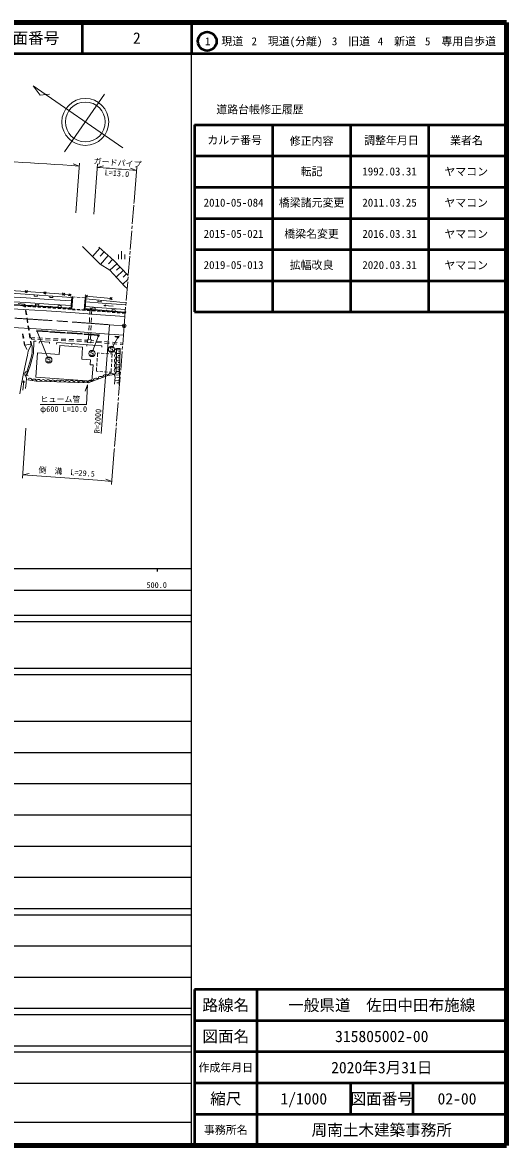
# Model space of a CAD drawing. Units: millimetres at full size, sheet at 1:1000; details may follow other scales. Extents: x 40000 to 680000, y 20000 to 380000.
# Drawn here: x 524817 to 680000, y 20000 to 380000 of the extents above; entities that cross this region are included whole.
import ezdxf
from ezdxf.enums import TextEntityAlignment as Align

# ---------------------------------------------------------------- set-up
doc = ezdxf.new("R2010")
doc.units = ezdxf.units.MM
doc.header["$LTSCALE"] = 1000
doc.header["$PDMODE"] = 32
doc.header["$PDSIZE"] = 500
doc.linetypes.add('CHAIN', pattern=[18.5, 12, -1.5, 3.5, -1.5])
for name, color, linetype, lineweight in [('M-BGD', 7, 'Continuous', 13), ('M-BMK', 2, 'Continuous', 13), ('M-BMK-SRVR', 3, 'Continuous', 13), ('M-STR-HTXT', 7, 'Continuous', 13), ('M-STR-STR1', 1, 'Continuous', 13), ('M-STR-STRC', 7, 'Continuous', 13), ('M-TTL', 2, 'Continuous', 140), ('M-TTL-BAND', 7, 'Continuous', 25), ('M-TTL-FRAM', 2, 'Continuous', 50), ('M-TTL-LINE', 7, 'Continuous', 50)]:
    doc.layers.add(name, color=color, linetype=linetype, lineweight=lineweight)
doc.layers.add('M-TTL-TXT', color=7, linetype='Continuous')
doc.styles.add('ＭＳ ゴシック', font='')
doc.styles.get('ＭＳ ゴシック').set_extended_font_data('MS Gothic')

msp = doc.modelspace()

# ---------------------------------------------------------------- linework, layer by layer
at = {"layer": 'M-BGD'}
for p, q in [((549646, 307639), (547256, 304978)), ((550976, 306444), (549781, 305114)), ((556594, 306657), (556594, 304157)), ((552307, 305249), (549803, 302461)), ((553701, 303997), (552449, 302603)), ((555028, 302675), (552863, 300582)), ((555594, 305657), (555594, 304157)), ((557594, 305657), (557594, 304157)), ((557121, 300510), (554894, 298356)), ((556075, 301593), (554992, 300546)), ((558199, 299396), (557085, 298319)), ((558610, 297639), (556983, 296066)), ((526421, 294076), (525666, 293420)), ((525716, 294126), (526371, 293371)), ((528594, 292718), (528559, 292219)), ((528559, 292219), (529557, 292149)), ((529557, 292149), (529591, 292648)), ((532403, 293655), (531648, 293000)), ((531698, 293705), (532354, 292950)), ((533582, 292369), (533547, 291871)), ((533547, 291871), (534544, 291801)), ((534544, 291801), (534579, 292300)), ((538406, 293209), (537610, 292604)), ((537706, 293305), (538311, 292509)), ((540390, 292939), (539594, 292334)), ((539689, 293034), (540294, 292238)), ((541696, 291963), (540915, 292022)), ((543291, 291844), (542294, 291918)), ((544887, 291724), (543890, 291799)), ((544867, 291938), (545639, 292573)), ((545570, 291869), (544935, 292641)), ((553213, 291484), (545253, 292255)), ((552827, 291166), (553599, 291801)), ((553531, 291098), (552895, 291870)), ((525464, 289705), (523411, 289870)), ((525830, 288988), (524942, 289040)), ((525827, 289359), (525007, 289399)), ((525627, 288698), (525464, 289705)), ((525775, 288722), (525612, 289729)), ((525940, 288982), (525830, 288988)), ((527537, 288885), (526539, 288945)), ((529134, 288789), (528136, 288849)), ((529039, 289696), (529009, 289197)), ((530038, 289636), (529039, 289696)), ((530732, 288692), (529733, 288753)), ((530008, 289137), (530038, 289636)), ((532329, 288596), (531330, 288656)), ((533138, 288547), (532928, 288560)), ((533925, 288492), (533138, 288547)), ((535521, 288381), (534524, 288450)), ((537118, 288270), (536120, 288339)), ((536281, 289230), (536246, 288732)), ((537278, 289161), (536281, 289230)), ((537244, 288662), (537278, 289161)), ((538714, 288159), (537716, 288228)), ((540291, 288049), (539312, 288117)), ((540292, 288030), (540291, 288049)), ((540601, 288123), (541599, 288054)), ((542197, 288013), (543195, 287944)), ((546478, 288366), (546381, 286396)), ((547077, 288336), (546478, 288366)), ((547077, 288336), (546980, 286355)), ((547123, 288482), (547083, 287984)), ((548120, 288402), (547123, 288482)), ((548080, 287904), (548120, 288402)), ((549067, 291004), (549020, 290506)), ((549020, 290506), (550016, 290413)), ((550016, 290413), (550063, 290910)), ((550924, 289289), (551394, 289471)), ((553911, 289006), (550924, 289289)), ((551351, 289023), (550924, 289289)), ((551394, 289471), (551351, 289023)), ((526026, 286230), (525787, 287711)), ((526174, 286254), (525935, 287735)), ((526425, 283762), (526186, 285243)), ((526573, 283786), (526334, 285267)), ((541827, 287875), (540829, 287934)), ((543425, 287783), (542426, 287841)), ((543793, 287903), (544607, 287847)), ((544881, 287698), (544024, 287748)), ((544910, 287756), (544881, 287698)), ((544986, 287750), (544910, 287756)), ((546581, 287623), (545584, 287703)), ((546332, 285397), (546259, 283899)), ((546931, 285356), (546857, 283858)), ((548176, 287495), (547179, 287575)), ((549770, 287367), (548774, 287447)), ((551366, 287242), (550369, 287320)), ((552961, 287118), (551964, 287196)), ((553546, 287976), (553507, 287477)), ((554543, 287898), (553546, 287976)), ((554556, 286994), (553559, 287072)), ((554504, 287400), (554543, 287898)), ((556151, 286870), (555154, 286948)), ((557746, 286746), (556749, 286824)), ((526825, 281294), (526585, 282775)), ((526973, 281318), (526733, 282799)), ((533031, 280804), (529371, 281044)), ((533044, 281004), (533031, 280804)), ((546210, 282900), (546136, 281402)), ((546808, 282859), (546735, 281361)), ((525062, 278725), (524823, 280206)), ((525210, 278749), (524971, 280230)), ((525424, 276489), (525222, 277738)), ((525572, 276513), (525370, 277762)), ((527224, 278826), (526984, 280307)), ((527372, 278850), (527132, 280331)), ((527546, 276832), (527384, 277839)), ((527694, 276856), (527532, 277863)), ((527740, 278462), (527763, 278961)), ((527740, 278462), (528716, 278416)), ((527763, 278961), (528750, 278915)), ((529715, 278370), (531213, 278300)), ((529749, 278869), (531247, 278799)), ((532212, 278253), (533711, 278184)), ((532246, 278752), (533745, 278683)), ((533530, 277539), (533495, 277041)), ((538500, 280443), (533626, 280763)), ((534710, 278137), (536208, 278067)), ((534744, 278636), (536242, 278566)), ((535802, 277398), (535767, 276899)), ((535802, 277398), (550302, 276375)), ((537207, 278021), (538705, 277951)), ((537241, 278520), (538739, 278450)), ((538513, 280642), (538500, 280443)), ((543963, 280059), (539093, 280400)), ((539704, 277904), (541203, 277835)), ((539738, 278403), (541237, 278334)), ((542201, 277788), (543700, 277718)), ((542235, 278287), (543734, 278217)), ((543977, 280258), (543963, 280059)), ((549442, 279662), (544570, 280019)), ((544699, 277672), (545675, 277626)), ((544733, 278171), (545720, 278125)), ((546087, 280403), (545990, 278434)), ((546686, 280362), (546588, 278380)), ((546756, 277535), (547617, 277465)), ((546800, 278033), (547659, 277963)), ((548614, 277385), (550109, 277265)), ((548656, 277883), (550151, 277763)), ((549456, 279862), (549442, 279662)), ((551148, 277683), (552643, 277563)), ((553640, 277483), (555135, 277362)), ((555754, 279171), (554542, 279266)), ((555770, 279370), (555754, 279171)), ((556132, 277282), (556990, 277213)), ((527546, 276832), (525572, 276513)), ((525572, 276513), (526208, 275134)), ((536753, 276455), (536532, 273535)), ((536753, 276455), (544091, 275900)), ((540635, 277057), (540600, 276558)), ((544091, 275900), (543804, 272105)), ((545468, 276716), (545433, 276217)), ((548824, 272870), (548904, 274062)), ((548904, 274062), (549507, 274021)), ((550006, 273987), (551003, 273920)), ((550302, 276375), (550266, 275877)), ((550302, 276375), (550266, 275877)), ((551106, 277185), (552601, 277065)), ((551502, 273886), (552500, 273819)), ((552999, 273785), (553601, 273744)), ((553601, 273744), (553521, 272552)), ((553598, 276984), (555093, 276864)), ((556121, 273863), (554958, 273895)), ((556153, 275034), (554982, 275066)), ((556137, 274449), (555552, 274465)), ((555845, 263786), (556167, 275534)), ((556090, 276784), (556951, 276715)), ((543804, 272105), (546681, 271887)), ((546681, 271887), (546560, 270283)), ((546560, 270283), (547458, 270215)), ((547458, 270215), (547065, 265025)), ((548621, 269876), (548689, 270874)), ((548722, 271373), (548790, 272371)), ((553386, 270556), (553318, 269559)), ((553487, 272053), (553420, 271055)), ((556026, 270395), (554884, 270426)), ((556057, 271544), (554908, 271575)), ((556089, 272700), (554933, 272732)), ((556042, 270970), (555467, 270985)), ((556073, 272122), (555495, 272138)), ((556105, 273282), (555523, 273298)), ((526217, 266928), (526686, 266756)), ((548507, 268185), (548587, 269378)), ((549109, 268145), (548507, 268185)), ((550606, 268043), (549608, 268111)), ((552103, 267942), (551105, 268010)), ((553204, 267868), (552601, 267908)), ((553285, 269060), (553204, 267868)), ((554168, 267104), (554503, 266288)), ((555932, 266992), (554195, 267039)), ((555963, 268119), (554836, 268150)), ((555994, 269254), (554860, 269285)), ((555948, 267555), (555384, 267571)), ((555979, 268686), (555412, 268702)), ((556010, 269824), (555439, 269840)), ((524910, 262165), (525267, 265144)), ((524990, 264724), (525267, 265144)), ((525437, 264670), (524990, 264724)), ((525267, 265144), (525437, 264670)), ((529133, 266296), (547065, 265025)), ((554503, 266288), (554273, 264069)), ((555885, 265254), (554400, 265295)), ((555909, 266123), (555040, 266147)), ((555864, 264512), (555122, 264532)), ((555926, 263785), (555845, 263786))]:
    msp.add_line(p, q, dxfattribs=at)
for points in [[(544052, 308159), (549771, 302481), (552837, 300610), (557560, 295433), (558382, 294758)], [(558708, 298870), (554071, 303664), (549274, 307973)], [(540511, 290740), (533313, 291241), (525990, 291683), (518376, 292130), (513468, 292424), (503934, 292956), (495926, 293381), (489124, 293689), (483556, 293921), (473740, 294279), (461692, 294898), (455130, 297371), (445627, 301053), (435718, 304645)], [(540390, 289245), (533215, 289744), (525901, 290186), (518288, 290633), (513382, 290926), (503852, 291458), (495853, 291883), (489059, 292190), (483498, 292422), (473674, 292780), (461382, 293412), (454376, 296052), (445190, 299613), (434390, 302023)], [(493452, 294416), (498563, 294137), (505209, 293770), (513152, 293298), (513210, 293719), (524162, 293028), (539011, 291990), (540590, 291724)], [(514068, 294498), (526044, 293748), (538008, 292907), (539992, 292636)], [(540601, 288123), (540915, 292022), (540616, 292046)], [(544607, 287847), (544887, 291724), (545186, 291702)], [(540326, 288448), (533163, 288946), (525853, 289388), (518240, 289834), (513337, 290127)], [(557778, 287145), (550233, 287732), (544930, 288156)], [(557841, 287943), (550296, 288529), (544988, 288954)], [(557960, 289438), (550414, 290025), (545096, 290450)], [(545162, 291372), (553967, 290543), (558015, 290129)], [(533044, 281004), (529384, 281243), (529371, 281044)], [(538513, 280642), (533639, 280963), (533626, 280763)], [(526217, 266928), (527319, 269935), (527975, 272261), (528311, 273924), (528495, 277885), (529259, 277823)], [(530213, 277147), (530274, 277766), (533530, 277539)], [(543977, 280258), (539107, 280599), (539093, 280400)], [(549456, 279862), (544585, 280218), (544570, 280019)], [(555770, 279370), (554557, 279466), (554542, 279266)], [(523975, 260958), (524334, 263020), (524995, 266906), (525537, 269557), (526113, 271990), (526416, 273372), (526639, 274616), (527708, 276894)], [(527670, 276741), (527912, 276234), (527898, 274243), (527802, 273608), (527459, 272185), (526313, 268318)], [(529133, 266296), (529685, 274085), (536532, 273535)], [(556167, 275534), (554991, 275484), (554826, 267687), (554168, 267104), (552150, 266814), (545873, 264477)], [(526461, 268154), (525848, 266600), (526132, 266013)], [(526132, 266013), (526048, 264456), (525833, 262617)], [(545873, 264477), (529244, 264990), (526493, 265473)]]:
    msp.add_lwpolyline(points, dxfattribs=at)
msp.add_lwpolyline([(545749, 278455), (546829, 278359), (546733, 277278), (545653, 277375)], close=True, dxfattribs=at)
for centre, radius, start, end in [((555148, 273140), 807, 103.63743, 253.93916), ((555181, 274700), 807, 103.63743, 253.93916), ((555082, 270022), 807, 103.63743, 253.93916), ((555115, 271581), 807, 103.63743, 253.93916), ((526416, 267273), 881, 87.07661, 229.85343), ((549895, 265672), 884, 39.16908, 181.67714), ((551464, 266256), 884, 39.16908, 181.67714), ((553239, 266398), 1166, 37.21472, 159.10538), ((555049, 268463), 807, 103.63743, 253.93916), ((527163, 265248), 706, 358.6895, 161.39402), ((528538, 265006), 706, 358.6895, 161.39402), ((529994, 264790), 777, 11.37457, 165.09166), ((531506, 264744), 777, 11.37457, 165.09166), ((533018, 264697), 777, 11.37457, 165.09166), ((534529, 264650), 777, 11.37457, 165.09166), ((536041, 264604), 777, 11.37457, 165.09166), ((537553, 264557), 777, 11.37457, 165.09166), ((539064, 264510), 777, 11.37457, 165.09166), ((540576, 264464), 777, 11.37457, 165.09166), ((542088, 264417), 777, 11.37457, 165.09166), ((543600, 264371), 777, 11.37457, 165.09166), ((545111, 264324), 777, 11.37457, 165.09166), ((546756, 264503), 884, 39.16908, 181.67714), ((548326, 265087), 884, 39.16908, 181.67714)]:
    msp.add_arc(centre, radius, start, end, dxfattribs=at)
at = {"layer": 'M-BMK'}
for p, q in [((560021, 315428), (560495, 321409)), ((560542, 322008), (560590, 322606)), ((559372, 307254), (559847, 313235)), ((559894, 313833), (559973, 314830)), ((559246, 305659), (559325, 306656)), ((558724, 299080), (559199, 305061)), ((558076, 290905), (558550, 296886)), ((558598, 297485), (558677, 298481)), ((557428, 282731), (557902, 288712)), ((557950, 289310), (558029, 290307)), ((557428, 282731), (556954, 276750)), ((556780, 274557), (556305, 268575)), ((556906, 276152), (556827, 275155)), ((556258, 267977), (556179, 266980)), ((556131, 266382), (555657, 260401)), ((555610, 259803), (555531, 258806)), ((555483, 258208), (555009, 252227)), ((554835, 250034), (554361, 244052)), ((554962, 251628), (554883, 250632)), ((554313, 243454), (554266, 242856))]:
    msp.add_line(p, q, dxfattribs=at)
at = {"layer": 'M-BMK', "linetype": 'CHAIN'}
msp.add_lwpolyline([(557428, 282730), (554085, 282993), (552752, 283097)], dxfattribs=at)
msp.add_arc((399098, -1710992), 2000000, 85.59379, 89.36929, dxfattribs=at)
at = {"layer": 'M-BMK-SRVR'}
msp.add_line((538342, 338508), (551125, 357027), dxfattribs=at)
msp.add_lwpolyline([(557000, 339798), (528196, 359680), (530539, 356658), (533466, 357051)], dxfattribs=at)
for centre, radius in [((544966, 348104), 7526), ((544966, 348104), 6368), ((557428, 282731), 600)]:
    msp.add_circle(centre, radius, dxfattribs=at)
msp.add_point((557428, 282731), dxfattribs=at)
at = {"layer": 'M-STR-HTXT'}
for p, q in [((541966, 318986), (543090, 334947)), ((543019, 333949), (541066, 334688)), ((547660, 318578), (548828, 334535)), ((548755, 333538), (550794, 333990)), ((556594, 332949), (561380, 332574)), ((561380, 332574), (559433, 333329)), ((560590, 322606), (561459, 333571)), ((529561, 280892), (532892, 272756)), ((552752, 283097), (550063, 248200)), ((549148, 279534), (547426, 274833)), ((555399, 279059), (553816, 276101)), ((545642, 263829), (544951, 261859)), ((525885, 249913), (524852, 233946)), ((554266, 242856), (553396, 231890)), ((524917, 234944), (526952, 235414)), ((548911, 233244), (553476, 232887)), ((553476, 232887), (551528, 233641))]:
    msp.add_line(p, q, dxfattribs=at)
msp.add_lwpolyline([(545642, 263829), (545353, 257501), (530495, 257501)], dxfattribs=at)
for centre, radius in [((549148, 279534), 150), ((549148, 279534), 120), ((549148, 279534), 90), ((549148, 279534), 60), ((549148, 279534), 30), ((549148, 279534), 20), ((555399, 279059), 150), ((555399, 279059), 120), ((555399, 279059), 90), ((555399, 279059), 60), ((555399, 279059), 30), ((555399, 279059), 20)]:
    msp.add_circle(centre, radius, dxfattribs=at)
for radius, start, end in [(2050000, 85.97421, 88.30867), (2050000, 85.59379, 85.81348), (1950000, 85.59379, 86.30056)]:
    msp.add_arc((399098, -1710992), radius, start, end, dxfattribs=at)
for p in [(549148, 279534), (555399, 279059)]:
    msp.add_point(p, dxfattribs=at)
at = {"layer": 'M-STR-STR1'}
for p, q in [((540302, 288147), (540616, 292046)), ((544906, 287825), (545186, 291702))]:
    msp.add_line(p, q, dxfattribs=at)
at = {"layer": 'M-STR-STRC'}
for p, q in [((546810, 274532), (546719, 274350)), ((546719, 274350), (546719, 274259)), ((546719, 274259), (546810, 274077)), ((546992, 274623), (546810, 274532)), ((546810, 274077), (547355, 273895)), ((547173, 274623), (546992, 274623)), ((547355, 274532), (547173, 274623)), ((547446, 274350), (547355, 274532)), ((547355, 273895), (547446, 273804)), ((547446, 273804), (547537, 273623)), ((547537, 273623), (547537, 273532)), ((552982, 274677), (552892, 274859)), ((553073, 275859), (552982, 275677)), ((552982, 275677), (552982, 275586)), ((552982, 275586), (553073, 275405)), ((553073, 274586), (552982, 274677)), ((553255, 275950), (553073, 275859)), ((553073, 275405), (553619, 275223)), ((553255, 274495), (553073, 274586)), ((553437, 275950), (553255, 275950)), ((553437, 274495), (553255, 274495)), ((553619, 275859), (553437, 275950)), ((553619, 274586), (553437, 274495)), ((553710, 275677), (553619, 275859)), ((553619, 275223), (553710, 275132)), ((553710, 274677), (553619, 274586)), ((553710, 275132), (553801, 274950)), ((553801, 274859), (553710, 274677)), ((553801, 274950), (553801, 274859)), ((532905, 271290), (532815, 271472)), ((532996, 272472), (532905, 272290)), ((532905, 272290), (532905, 272199)), ((532905, 272199), (532996, 272017)), ((532996, 271199), (532905, 271290)), ((533178, 272563), (532996, 272472)), ((532996, 272017), (533542, 271835)), ((533178, 271108), (532996, 271199)), ((533360, 272563), (533178, 272563)), ((533360, 271108), (533178, 271108)), ((533542, 272472), (533360, 272563)), ((533542, 271199), (533360, 271108)), ((533633, 272290), (533542, 272472)), ((533542, 271835), (533633, 271745)), ((533633, 271290), (533542, 271199)), ((533633, 271745), (533724, 271563)), ((533724, 271472), (533633, 271290)), ((533724, 271563), (533724, 271472)), ((546719, 273350), (546628, 273532)), ((546810, 273259), (546719, 273350)), ((546992, 273168), (546810, 273259)), ((547173, 273168), (546992, 273168)), ((547355, 273259), (547173, 273168)), ((547446, 273350), (547355, 273259)), ((547537, 273532), (547446, 273350))]:
    msp.add_line(p, q, dxfattribs=at)
for points in [[(539807, 288306), (531829, 288821), (526134, 289158), (518157, 289614), (510164, 290091), (502174, 290548), (496172, 290862), (490188, 291125), (482183, 291449), (476202, 291667), (470203, 291925), (462225, 292371), (458267, 292868)], [(513328, 288736), (525042, 288009), (532503, 287559), (540310, 287038), (549883, 286334), (557666, 285737)], [(557763, 286953), (555386, 287139), (545417, 287928)], [(521675, 282249), (529263, 281753), (540787, 280994), (549655, 280333), (557192, 279754)]]:
    msp.add_lwpolyline(points, dxfattribs=at)
for centre, radius in [((527837, 289170), 112), ((527837, 289170), 100), ((533827, 288805), 100), ((545809, 288010), 100), ((551790, 287537), 100), ((547082, 273895), 1000), ((553346, 275223), 1000), ((533269, 271835), 1000)]:
    msp.add_circle(centre, radius, dxfattribs=at)
for centre, radius, start, end in [((527837, 289170), 188, 319.73953, 213.47932), ((527837, 289170), 150, 308.01905, 225.1998), ((533827, 288805), 188, 319.43394, 213.17374), ((533827, 288805), 150, 307.71346, 224.89422), ((533827, 288805), 112, 266.30386, 266.30381), ((539817, 288455), 150, 266.30384, 86.30384), ((545428, 288078), 150, 85.4758, 265.4758), ((545809, 288010), 188, 318.6059, 212.3457), ((545809, 288010), 150, 306.88542, 224.06618), ((545809, 288010), 112, 265.47584, 265.47576), ((551790, 287537), 188, 318.6059, 212.3457), ((551790, 287537), 150, 306.88542, 224.06618), ((551790, 287537), 112, 265.47582, 265.47578), ((557774, 287103), 150, 265.51493, 85.51493)]:
    msp.add_arc(centre, radius, start, end, dxfattribs=at)
at = {"layer": 'M-TTL'}
for p, q in [((680000, 380000), (40000, 380000)), ((680000, 20000), (680000, 380000)), ((40000, 20000), (680000, 20000))]:
    msp.add_line(p, q, dxfattribs=at)
at = {"layer": 'M-TTL-BAND'}
for p, q in [((579000, 20000), (579000, 370000)), ((40000, 205000), (579000, 205000)), ((568000, 205000), (568000, 204000)), ((68000, 198000), (579000, 198000)), ((40000, 190000), (579000, 190000)), ((40000, 188000), (579000, 188000)), ((40000, 173000), (579000, 173000)), ((40000, 171000), (579000, 171000)), ((40000, 156000), (579000, 156000)), ((46000, 146000), (579000, 146000)), ((52000, 136000), (579000, 136000)), ((46000, 126000), (579000, 126000)), ((52000, 116000), (579000, 116000)), ((46000, 106000), (579000, 106000)), ((40000, 96000), (579000, 96000)), ((40000, 94000), (579000, 94000)), ((49000, 84000), (579000, 84000)), ((40000, 74000), (579000, 74000)), ((40000, 64000), (579000, 64000)), ((40000, 62000), (579000, 62000)), ((40000, 52000), (579000, 52000)), ((40000, 50000), (579000, 50000)), ((40000, 40000), (579000, 40000)), ((68000, 27500), (579000, 27500))]:
    msp.add_line(p, q, dxfattribs=at)
at = {"layer": 'M-TTL-FRAM'}
for p, q in [((580000, 347197), (580000, 287197)), ((580000, 347197), (680000, 347197)), ((580000, 287197), (680000, 287197)), ((680000, 70000), (580000, 70000)), ((580000, 70000), (580000, 20000))]:
    msp.add_line(p, q, dxfattribs=at)
at = {"layer": 'M-TTL-LINE'}
for p, q in [((543997, 380000), (543997, 370000)), ((579000, 380000), (579000, 370000)), ((40000, 370000), (680000, 370000)), ((605000, 347197), (605000, 287197)), ((630000, 347197), (630000, 287197)), ((655000, 347197), (655000, 287197)), ((580000, 337197), (680000, 337197)), ((580000, 327197), (680000, 327197)), ((580000, 317197), (680000, 317197)), ((580000, 307197), (680000, 307197)), ((580000, 297197), (680000, 297197)), ((600000, 70000), (600000, 20000)), ((680000, 60000), (580000, 60000)), ((680000, 50000), (580000, 50000)), ((680000, 40000), (580000, 40000)), ((630000, 40000), (630000, 30000)), ((650000, 40000), (650000, 30000)), ((680000, 30000), (580000, 30000))]:
    msp.add_line(p, q, dxfattribs=at)
msp.add_circle((584031, 373958), 3000, dxfattribs=at)

# ---------------------------------------------------------------- texts
at = {"layer": 'M-STR-HTXT', "style": 'ＭＳ ゴシック'}
for s, rotation, p in [('ガードパイプ', 355.548, (555180, 333559)), ('側\u3000溝\u3000L=29.5', 355.675, (538884, 234492))]:
    msp.add_text(s, height=1833, rotation=rotation, dxfattribs=at).set_placement(p, align=Align.BOTTOM_CENTER)
msp.add_text('L=13.0', height=1833, rotation=355.547, dxfattribs=at).set_placement((555174, 332556), align=Align.TOP_CENTER)
msp.add_text('ヒューム管', height=1833, dxfattribs=at).set_placement((530556, 257751), align=Align.BOTTOM_LEFT)
msp.add_text('φ600 L=10.0', height=1833, dxfattribs=at).set_placement((537995, 257001), align=Align.TOP_CENTER)
msp.add_text('R=2000', height=1833, rotation=85.594, dxfattribs=at).set_placement((550063, 248200), align=Align.BOTTOM_LEFT)
at = {"layer": 'M-TTL-BAND', "style": 'ＭＳ ゴシック'}
msp.add_text('500.0', height=1833, dxfattribs=at).set_placement((567844, 198195), align=Align.BOTTOM_CENTER)
at = {"layer": 'M-TTL-TXT', "style": 'ＭＳ ゴシック'}
for s, height, p in [('図面番号', 3666, (526622, 375000)), ('2', 3666, (561497, 375000)), ('1\u3000現道', 2566, (589448, 373958)), ('2\u3000現道(分離)', 2566, (609619, 373958)), ('3\u3000旧道', 2566, (630121, 373958)), ('4\u3000新道', 2566, (644824, 373958)), ('5\u3000専用自歩道', 2566, (665228, 373958)), ('道路台帳修正履歴', 2566, (600968, 352113)), ('カルテ番号', 2566, (592839, 342277)), ('修正内容', 2566, (617509, 342023)), ('調整年月日', 2566, (643089, 342197)), ('業者名', 2566, (667134, 342197)), ('転記', 2566, (617500, 332245)), ('1992.03.31', 2566, (642500, 332245)), ('ヤマコン', 2566, (667077, 332189)), ('2010-05-084', 2566, (592500, 322245)), ('橋梁諸元変更', 2566, (617500, 322245)), ('2011.03.25', 2566, (642500, 322245)), ('ヤマコン', 2566, (667077, 322189)), ('2015-05-021', 2566, (592500, 312245)), ('橋梁名変更', 2566, (617500, 312245)), ('2016.03.31', 2566, (642500, 312245)), ('ヤマコン', 2566, (667077, 312189)), ('2019-05-013', 2566, (592500, 302245)), ('拡幅改良', 2566, (617500, 302245)), ('2020.03.31', 2566, (642500, 302245)), ('ヤマコン', 2566, (667077, 302189)), ('路線名', 3666, (590000, 65000)), ('路線名', 3666, (590000, 65000)), ('一般県道\u3000佐田中田布施線', 3666, (640000, 65000)), ('図面名', 3666, (590000, 55000)), ('図面名', 3666, (590000, 55000)), ('315805002-00', 3666, (640000, 55000)), ('2020年3月31日', 3666, (640000, 45000)), ('作成年月日', 2566, (590000, 45000)), ('作成年月日', 2566, (590000, 45000)), ('縮尺', 3666, (590000, 35000)), ('縮尺', 3666, (590000, 35000)), ('1/1000', 3666, (615000, 35000)), ('図面番号', 3666, (640000, 35000)), ('図面番号', 3666, (640000, 35000)), ('02-00', 3666, (664125, 35000)), ('事務所名', 2566, (590000, 25000)), ('事務所名', 2566, (590000, 25000)), ('周南土木建築事務所', 3666, (640000, 25000))]:
    msp.add_text(s, height=height, dxfattribs=at).set_placement(p, align=Align.MIDDLE_CENTER)

doc.saveas('drawing.dxf')
